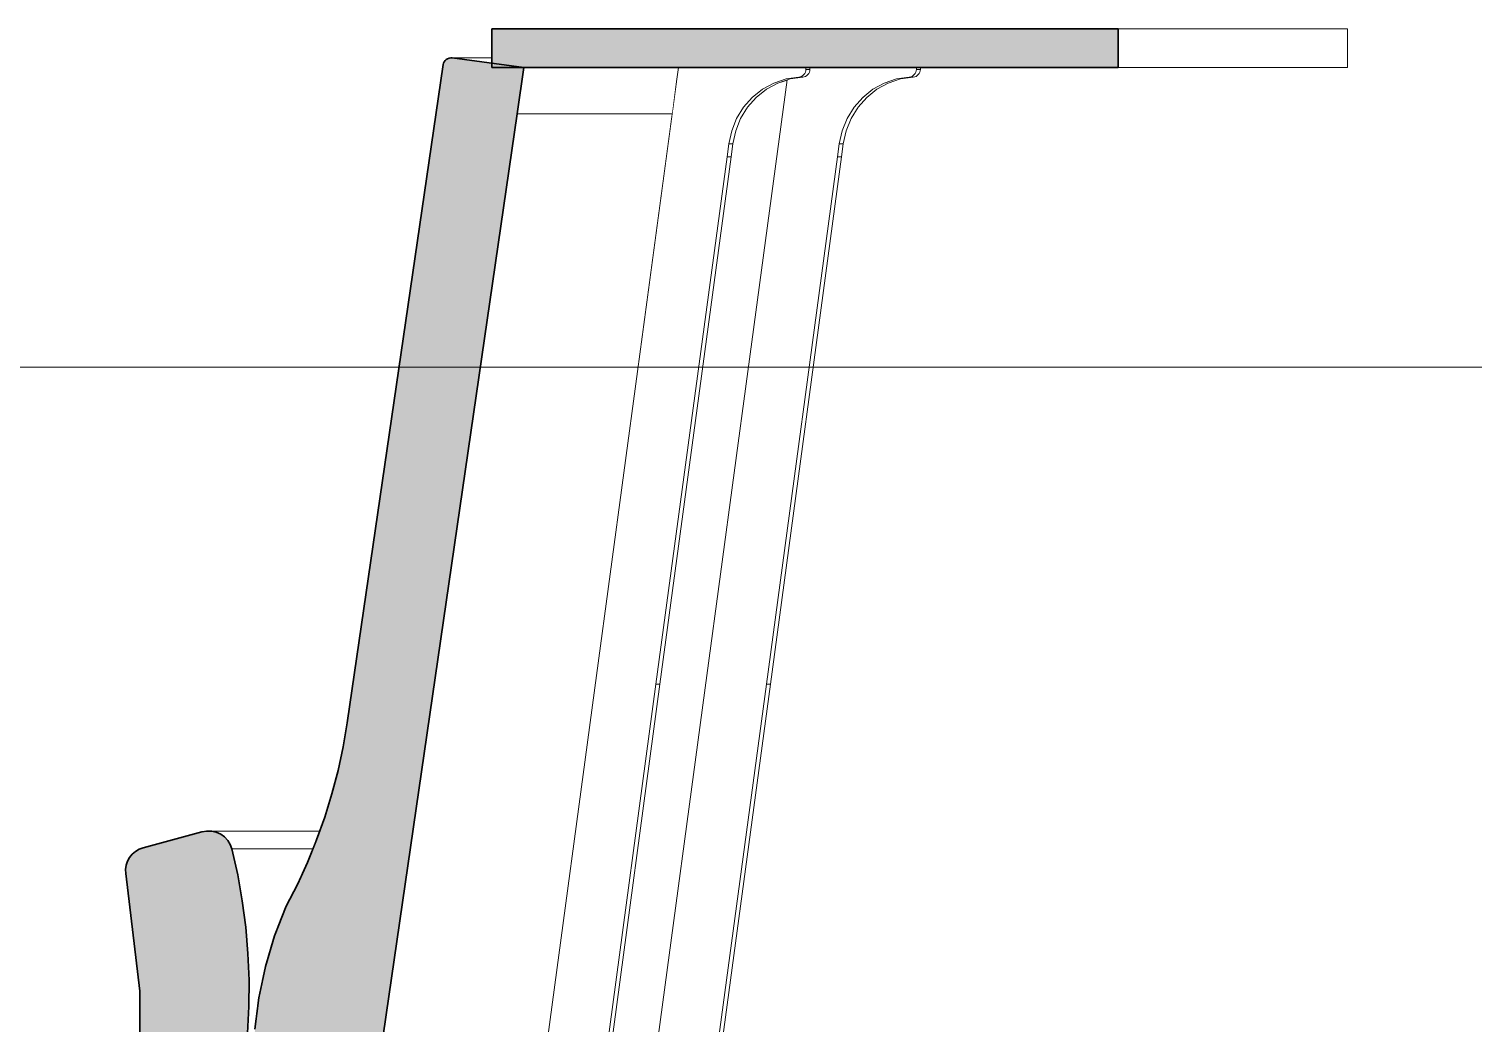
# Model space of a CAD drawing. Header units: millimetres. Extents: x -46169 to 247764, y -86316 to 18123.
# Drawn here: x 237714 to 238645, y -79400 to -78759 of the extents above; entities that cross this region are included whole.
import ezdxf

# ---------------------------------------------------------------- set-up
doc = ezdxf.new("R2010")
doc.units = ezdxf.units.MM
doc.header["$MEASUREMENT"] = 0
doc.linetypes.add('Wipeout_Contour', pattern=[1000, 0, -1000])
doc.layers.add('0_Pen_No__85', color=8, linetype='Continuous', lineweight=20)
doc.layers.add('New_A-35-M_FFE_Fixed_Pen_No__1', color=7, linetype='Continuous', lineweight=13)
doc.layers.add('New_A-35-M_FFE_Fixed', color=7, linetype='Continuous')
doc.layers.add('New_A-35-M_FFE_Fixed_Pen_No__104', color=7, linetype='Continuous', lineweight=15, true_color=0xa6a6a6)
doc.layers.add('New_A-35-M_FFE_Fixed_Pen_No__44', color=7, linetype='Continuous', lineweight=35, true_color=0x444444)

# ---------------------------------------------------------------- blocks, each defined once
blk = doc.blocks.new('Section Elem_83_5', base_point=(221877.12, -83027.49))
at = {"color": 254, "linetype": 'Wipeout_Contour', "lineweight": 0, "ltscale": 1004649.09795863}
blk.add_wipeout([(238416.11, -78759.31), (238416.11, -78784.31), (238563.93, -78784.31), (238563.93, -78759.31)], dxfattribs=at).dxf.layer = 'New_A-35-M_FFE_Fixed'
at = {"color": 254, "linetype": 'Wipeout_Contour', "lineweight": 0, "ltscale": 1002793.574483591}
blk.add_wipeout([(238012.35, -78778.05), (237985.9, -78778.05), (237986.92, -78778.09), (238012.35, -78778.09)], dxfattribs=at).dxf.layer = 'New_A-35-M_FFE_Fixed'
at = {"color": 254, "linetype": 'Wipeout_Contour', "lineweight": 0, "ltscale": 1003627.028321894}
blk.add_wipeout([(238214.79, -78786.34), (238214.53, -78787.25), (238217.12, -78787.25), (238217.38, -78786.34)], dxfattribs=at).dxf.layer = 'New_A-35-M_FFE_Fixed'
at = {"color": 254, "linetype": 'Wipeout_Contour', "lineweight": 0, "ltscale": 1003895.71426421}
blk.add_wipeout([(238288.64, -78785.4), (238288.64, -78784.31), (238286.05, -78784.31), (238286.05, -78785.4)], dxfattribs=at).dxf.layer = 'New_A-35-M_FFE_Fixed'
at = {"color": 254, "linetype": 'Wipeout_Contour', "lineweight": 0, "ltscale": 1003796.997807453}
blk.add_wipeout([(238254.06, -78803.52), (238260.63, -78798.27), (238258.04, -78798.27), (238251.47, -78803.52)], dxfattribs=at).dxf.layer = 'New_A-35-M_FFE_Fixed'
at = {"color": 254, "linetype": 'Wipeout_Contour', "lineweight": 0, "ltscale": 1003870.50017898}
blk.add_wipeout([(238275.86, -78791.6), (238284.08, -78790.39), (238281.49, -78790.39), (238273.27, -78791.6)], dxfattribs=at).dxf.layer = 'New_A-35-M_FFE_Fixed'
at = {"color": 254, "linetype": 'Wipeout_Contour', "lineweight": 0, "ltscale": 1003500.281488933}
blk.add_wipeout([(238174.69, -78809.86), (238170.22, -78817.1), (238172.81, -78817.1), (238177.28, -78809.86)], dxfattribs=at).dxf.layer = 'New_A-35-M_FFE_Fixed'
at = {"color": 254, "linetype": 'Wipeout_Contour', "lineweight": 0, "ltscale": 1003765.518576392}
blk.add_wipeout([(238240.78, -78825.02), (238243.99, -78817.1), (238241.4, -78817.1), (238238.19, -78825.02)], dxfattribs=at).dxf.layer = 'New_A-35-M_FFE_Fixed'
at = {"color": 254, "linetype": 'Wipeout_Contour', "lineweight": 0, "ltscale": 1003500.767902119}
blk.add_wipeout([(238167.75, -78833.4), (238165.17, -78833.4), (238164.03, -78841.84), (238166.62, -78841.84)], dxfattribs=at).dxf.layer = 'New_A-35-M_FFE_Fixed'
at = {"color": 254, "linetype": 'Wipeout_Contour', "lineweight": 0, "ltscale": 1003771.049974876}
blk.add_wipeout([(238237.79, -78841.84), (238238.93, -78833.4), (238236.34, -78833.4), (238235.2, -78841.84)], dxfattribs=at).dxf.layer = 'New_A-35-M_FFE_Fixed'
at = {"color": 254, "linetype": 'Wipeout_Contour', "lineweight": 0, "ltscale": 1002933.44841619}
blk.add_wipeout([(237900.83, -79278.51), (237837.65, -79278.51), (237840.17, -79280.29), (237900.2, -79280.29)], dxfattribs=at).dxf.layer = 'New_A-35-M_FFE_Fixed'
at = {"color": 254, "linetype": 'Wipeout_Contour', "lineweight": 0, "ltscale": 1253717.812016282}
blk.add_wipeout([(237844.89, -79287.96), (237848.63, -79304.67), (237889.98, -79304.67), (237893.61, -79296.75), (237897.18, -79287.96)], dxfattribs=at).dxf.layer = 'New_A-35-M_FFE_Fixed'
at = {"color": 254, "linetype": 'Wipeout_Contour', "lineweight": 0, "ltscale": 1253765.23191125}
blk.add_wipeout([(237855.26, -79355.52), (237855.93, -79372.61), (237864.62, -79372.61), (237866.45, -79363.87), (237868.96, -79355.52)], dxfattribs=at).dxf.layer = 'New_A-35-M_FFE_Fixed'
at = {"layer": 'New_A-35-M_FFE_Fixed_Pen_No__1', "linetype": 'Continuous'}
for p, q in [((238563.93, -78759.31), (238416.11, -78759.31)), ((238563.93, -78759.31), (238563.93, -78784.31)), ((238563.93, -78784.31), (238416.11, -78784.31))]:
    blk.add_line(p, q, dxfattribs=at)
at = {"layer": 'New_A-35-M_FFE_Fixed_Pen_No__44', "linetype": 'Continuous'}
for q in [(238012.35, -78759.31), (238416.11, -78784.31)]:
    blk.add_line((238416.11, -78759.31), q, dxfattribs=at)
at = {"color": 254, "linetype": 'Wipeout_Contour', "lineweight": 0, "ltscale": 1003625.988254092}
blk.add_wipeout([(238213.56, -78788.83), (238216.14, -78788.83), (238216.71, -78788.09), (238214.12, -78788.09)], dxfattribs=at).dxf.layer = 'New_A-35-M_FFE_Fixed'
at = {"color": 254, "linetype": 'Wipeout_Contour', "lineweight": 0, "ltscale": 1003817.588106714}
blk.add_wipeout([(238260.63, -78798.27), (238267.97, -78794.26), (238265.38, -78794.26), (238258.04, -78798.27)], dxfattribs=at).dxf.layer = 'New_A-35-M_FFE_Fixed'
at = {"color": 254, "linetype": 'Wipeout_Contour', "lineweight": 0, "ltscale": 1003886.967281876}
blk.add_wipeout([(238284.08, -78790.39), (238284.98, -78790.25), (238282.39, -78790.25), (238281.49, -78790.39)], dxfattribs=at).dxf.layer = 'New_A-35-M_FFE_Fixed'
at = {"color": 254, "linetype": 'Wipeout_Contour', "lineweight": 0, "ltscale": 1003510.876092952}
blk.add_wipeout([(238180.3, -78803.52), (238174.69, -78809.86), (238177.28, -78809.86), (238182.88, -78803.52)], dxfattribs=at).dxf.layer = 'New_A-35-M_FFE_Fixed'
at = {"color": 254, "linetype": 'Wipeout_Contour', "lineweight": 0, "ltscale": 1003781.170077049}
blk.add_wipeout([(238248.46, -78809.86), (238254.06, -78803.52), (238251.47, -78803.52), (238245.87, -78809.86)], dxfattribs=at).dxf.layer = 'New_A-35-M_FFE_Fixed'
at = {"color": 254, "linetype": 'Wipeout_Contour', "lineweight": 0, "ltscale": 1003495.230449077}
blk.add_wipeout([(238170.22, -78817.1), (238167.02, -78825.02), (238169.6, -78825.02), (238172.81, -78817.1)], dxfattribs=at).dxf.layer = 'New_A-35-M_FFE_Fixed'
at = {"color": 254, "linetype": 'Wipeout_Contour', "lineweight": 0, "ltscale": 1003766.157332687}
blk.add_wipeout([(238240.78, -78825.02), (238238.19, -78825.02), (238236.34, -78833.4), (238238.93, -78833.4)], dxfattribs=at).dxf.layer = 'New_A-35-M_FFE_Fixed'
at = {"color": 254, "linetype": 'Wipeout_Contour', "lineweight": 0, "ltscale": 1003631.023241647}
blk.add_wipeout([(238118.18, -79181.85), (238120.77, -79181.85), (238166.62, -78841.84), (238164.03, -78841.84)], dxfattribs=at).dxf.layer = 'New_A-35-M_FFE_Fixed'
at = {"color": 254, "linetype": 'Wipeout_Contour', "lineweight": 0, "ltscale": 1002927.465866596}
blk.add_wipeout([(237901.28, -79277.26), (237834.81, -79277.26), (237837.65, -79278.51), (237900.83, -79278.51)], dxfattribs=at).dxf.layer = 'New_A-35-M_FFE_Fixed'
at = {"color": 254, "linetype": 'Wipeout_Contour', "lineweight": 0, "ltscale": 1002947.654898892}
blk.add_wipeout([(237843.86, -79285.11), (237844.89, -79287.96), (237897.18, -79287.96), (237898.33, -79285.11)], dxfattribs=at).dxf.layer = 'New_A-35-M_FFE_Fixed'
at = {"color": 254, "linetype": 'Wipeout_Contour', "lineweight": 0, "ltscale": 1253750.304135542}
blk.add_wipeout([(237874.61, -79338.48), (237853.82, -79338.48), (237855.26, -79355.52), (237868.96, -79355.52), (237872.37, -79344.17)], dxfattribs=at).dxf.layer = 'New_A-35-M_FFE_Fixed'
at = {"color": 254, "linetype": 'Wipeout_Contour', "lineweight": 0, "ltscale": 1253782.913556219}
blk.add_wipeout([(237855.93, -79372.61), (237855.81, -79389.7), (237861.53, -79389.7), (237862.23, -79383.98), (237864.62, -79372.61)], dxfattribs=at).dxf.layer = 'New_A-35-M_FFE_Fixed'
at = {"color": 254, "linetype": 'Wipeout_Contour', "lineweight": 0, "ltscale": 1003897.154408877}
blk.add_wipeout([(238287.88, -78788.09), (238288.3, -78787.25), (238285.71, -78787.25), (238285.29, -78788.09)], dxfattribs=at).dxf.layer = 'New_A-35-M_FFE_Fixed'
at = {"color": 254, "linetype": 'Wipeout_Contour', "lineweight": 0, "ltscale": 1003526.701181124}
blk.add_wipeout([(238189.45, -78798.27), (238186.86, -78798.27), (238180.3, -78803.52), (238182.88, -78803.52)], dxfattribs=at).dxf.layer = 'New_A-35-M_FFE_Fixed'
at = {"color": 254, "linetype": 'Wipeout_Contour', "lineweight": 0, "ltscale": 1003619.727295142}
blk.add_wipeout([(238212.08, -78789.93), (238211.22, -78790.25), (238213.81, -78790.25), (238214.67, -78789.93)], dxfattribs=at).dxf.layer = 'New_A-35-M_FFE_Fixed'
at = {"color": 254, "linetype": 'Wipeout_Contour', "lineweight": 0, "ltscale": 1003842.33258871}
blk.add_wipeout([(238267.97, -78794.26), (238275.86, -78791.6), (238273.27, -78791.6), (238265.38, -78794.26)], dxfattribs=at).dxf.layer = 'New_A-35-M_FFE_Fixed'
at = {"color": 254, "linetype": 'Wipeout_Contour', "lineweight": 0, "ltscale": 1003770.572611871}
blk.add_wipeout([(238243.99, -78817.1), (238248.46, -78809.86), (238245.87, -78809.86), (238241.4, -78817.1)], dxfattribs=at).dxf.layer = 'New_A-35-M_FFE_Fixed'
at = {"color": 254, "linetype": 'Wipeout_Contour', "lineweight": 0, "ltscale": 1003495.87224697}
blk.add_wipeout([(238165.17, -78833.4), (238167.75, -78833.4), (238169.6, -78825.02), (238167.02, -78825.02)], dxfattribs=at).dxf.layer = 'New_A-35-M_FFE_Fixed'
at = {"color": 254, "linetype": 'Wipeout_Contour', "lineweight": 0, "ltscale": 1002915.242365943}
blk.add_wipeout([(237828.65, -79276.49), (237831.77, -79276.57), (237901.52, -79276.57), (237901.55, -79276.49)], dxfattribs=at).dxf.layer = 'New_A-35-M_FFE_Fixed'
at = {"color": 254, "linetype": 'Wipeout_Contour', "lineweight": 0, "ltscale": 1002943.809973428}
blk.add_wipeout([(237842.27, -79282.52), (237843.86, -79285.11), (237898.33, -79285.11), (237899.39, -79282.52)], dxfattribs=at).dxf.layer = 'New_A-35-M_FFE_Fixed'
at = {"color": 254, "linetype": 'Wipeout_Contour', "lineweight": 0, "ltscale": 1253738.403376009}
blk.add_wipeout([(237881.71, -79321.52), (237851.61, -79321.52), (237853.82, -79338.48), (237874.61, -79338.48), (237879.93, -79325)], dxfattribs=at).dxf.layer = 'New_A-35-M_FFE_Fixed'
at = {"color": 254, "linetype": 'Wipeout_Contour', "lineweight": 0, "ltscale": 1253802.841911529}
blk.add_wipeout([(237855.81, -79389.7), (237854.93, -79406.78), (237859.64, -79406.78), (237859.73, -79404.35), (237861.53, -79389.7)], dxfattribs=at).dxf.layer = 'New_A-35-M_FFE_Fixed'
at = {"layer": 'New_A-35-M_FFE_Fixed_Pen_No__1', "linetype": 'Continuous'}
blk.add_line((237844.89, -79287.96), (237897.18, -79287.96), dxfattribs=at)
at = {"color": 254, "linetype": 'Wipeout_Contour', "lineweight": 0, "ltscale": 1003896.292470428}
blk.add_wipeout([(238287.32, -78788.83), (238287.88, -78788.09), (238285.29, -78788.09), (238284.73, -78788.83)], dxfattribs=at).dxf.layer = 'New_A-35-M_FFE_Fixed'
at = {"color": 254, "linetype": 'Wipeout_Contour', "lineweight": 0, "ltscale": 1003622.362124061}
blk.add_wipeout([(238212.87, -78789.46), (238212.08, -78789.93), (238214.67, -78789.93), (238215.46, -78789.46)], dxfattribs=at).dxf.layer = 'New_A-35-M_FFE_Fixed'
at = {"color": 254, "linetype": 'Wipeout_Contour', "lineweight": 0, "ltscale": 1253701.192167645}
blk.add_wipeout([(237900.2, -79280.29), (237840.17, -79280.29), (237842.27, -79282.52), (237899.39, -79282.52), (237899.5, -79282.24)], dxfattribs=at).dxf.layer = 'New_A-35-M_FFE_Fixed'
at = {"color": 254, "linetype": 'Wipeout_Contour', "lineweight": 0, "ltscale": 1253729.066957071}
blk.add_wipeout([(237848.63, -79304.67), (237851.61, -79321.52), (237881.71, -79321.52), (237887.08, -79311.02), (237889.98, -79304.67)], dxfattribs=at).dxf.layer = 'New_A-35-M_FFE_Fixed'
at = {"color": 254, "linetype": 'Wipeout_Contour', "lineweight": 0, "ltscale": 1003616.664037346}
blk.add_wipeout([(238213.81, -78790.25), (238211.22, -78790.25), (238210.32, -78790.39), (238212.9, -78790.39)], dxfattribs=at).dxf.layer = 'New_A-35-M_FFE_Fixed'
at = {"color": 254, "linetype": 'Wipeout_Contour', "lineweight": 0, "ltscale": 1003892.665770719}
blk.add_wipeout([(238285.84, -78789.93), (238286.63, -78789.46), (238284.04, -78789.46), (238283.25, -78789.93)], dxfattribs=at).dxf.layer = 'New_A-35-M_FFE_Fixed'
at = {"color": 254, "linetype": 'Wipeout_Contour', "lineweight": 0, "ltscale": 1002921.314424196}
blk.add_wipeout([(237831.77, -79276.57), (237834.81, -79277.26), (237901.28, -79277.26), (237901.52, -79276.57)], dxfattribs=at).dxf.layer = 'New_A-35-M_FFE_Fixed'
at = {"layer": 'New_A-35-M_FFE_Fixed_Pen_No__104', "linetype": 'Continuous'}
blk.add_hatch(color=256, dxfattribs=at).paths.add_polyline_path([(237849.89, -79726.23), (237850.33, -79725.28), (237850.56, -79724.27), (237850.57, -79723.22), (237849.61, -79713.54), (237848.73, -79703.86), (237847.91, -79694.16), (237847.17, -79684.47), (237846.49, -79674.76), (237845.89, -79665.06), (237845.35, -79655.35), (237844.88, -79645.63), (237844.68, -79640.96), (237844.5, -79636.28), (237844.33, -79631.6), (237844.18, -79626.93), (237844.05, -79622.25), (237843.93, -79617.57), (237843.83, -79612.89), (237843.74, -79608.22), (237843.68, -79604.59), (237843.64, -79600.97), (237843.6, -79597.34), (237843.58, -79593.72), (237843.56, -79590.09), (237843.55, -79586.47), (237843.55, -79582.84), (237843.57, -79579.22), (237843.8, -79559.75), (237844.31, -79540.28), (237845.11, -79520.82), (237846.18, -79501.38), (237847.53, -79481.95), (237849.17, -79462.54), (237851.08, -79443.16), (237853.27, -79423.8), (237854.93, -79406.78), (237855.81, -79389.7), (237855.93, -79372.61), (237855.26, -79355.52), (237853.82, -79338.48), (237851.61, -79321.52), (237848.63, -79304.67), (237844.89, -79287.96), (237843.86, -79285.11), (237842.27, -79282.52), (237840.17, -79280.29), (237837.65, -79278.51), (237834.81, -79277.26), (237831.77, -79276.57), (237828.65, -79276.49), (237825.57, -79277.01), (237787.68, -79287.34), (237785.06, -79288.3), (237782.67, -79289.7), (237780.58, -79291.5), (237778.86, -79293.62), (237777.55, -79296.01), (237776.72, -79298.59), (237776.37, -79301.27), (237776.53, -79303.97), (237785.61, -79379.84), (237785.61, -79536.22), (237785.06, -79536.22), (237785.06, -79668.22), (237785.06, -79680.22), (237785.58, -79680.22), (237785.58, -79728.72), (237791.79, -79728.72), (237804.21, -79728.72), (237845.42, -79728.72), (237846.49, -79728.61), (237847.52, -79728.29), (237848.45, -79727.77), (237849.25, -79727.07)])
at = {"layer": 'New_A-35-M_FFE_Fixed_Pen_No__1', "linetype": 'Continuous'}
blk.add_line((237828.65, -79276.49), (237901.55, -79276.49), dxfattribs=at)
at = {"layer": 'New_A-35-M_FFE_Fixed_Pen_No__44', "linetype": 'Continuous', "flags": 128}
blk.add_lwpolyline([(237854.93, -79406.78), (237855.81, -79389.7), (237855.93, -79372.61), (237855.26, -79355.52), (237853.82, -79338.48), (237851.61, -79321.52), (237848.63, -79304.67), (237844.89, -79287.96), (237843.86, -79285.11), (237842.27, -79282.52), (237840.17, -79280.29), (237837.65, -79278.51), (237834.81, -79277.26), (237831.77, -79276.57), (237828.65, -79276.49), (237825.57, -79277.01), (237787.68, -79287.34), (237785.06, -79288.3), (237782.67, -79289.7), (237780.58, -79291.5), (237778.86, -79293.62), (237777.55, -79296.01), (237776.72, -79298.59), (237776.37, -79301.27), (237776.53, -79303.97), (237785.61, -79379.84), (237785.61, -79536.22)], dxfattribs=at)
at = {"color": 254, "linetype": 'Wipeout_Contour', "lineweight": 0, "ltscale": 1003600.197673541}
blk.add_wipeout([(238202.1, -78791.6), (238204.69, -78791.6), (238212.9, -78790.39), (238210.32, -78790.39)], dxfattribs=at).dxf.layer = 'New_A-35-M_FFE_Fixed'
at = {"color": 254, "linetype": 'Wipeout_Contour', "lineweight": 0, "ltscale": 1003890.030715553}
blk.add_wipeout([(238284.98, -78790.25), (238285.84, -78789.93), (238283.25, -78789.93), (238282.39, -78790.25)], dxfattribs=at).dxf.layer = 'New_A-35-M_FFE_Fixed'
at = {"color": 254, "linetype": 'Wipeout_Contour', "lineweight": 0, "ltscale": 1003626.849869469}
blk.add_wipeout([(238214.53, -78787.25), (238214.12, -78788.09), (238216.71, -78788.09), (238217.12, -78787.25)], dxfattribs=at).dxf.layer = 'New_A-35-M_FFE_Fixed'
at = {"color": 254, "linetype": 'Wipeout_Contour', "lineweight": 0, "ltscale": 1003894.778205617}
blk.add_wipeout([(238286.63, -78789.46), (238287.32, -78788.83), (238284.73, -78788.83), (238284.04, -78789.46)], dxfattribs=at).dxf.layer = 'New_A-35-M_FFE_Fixed'
at = {"color": 254, "linetype": 'Wipeout_Contour', "lineweight": 0, "ltscale": 1003572.031637934}
blk.add_wipeout([(238204.69, -78791.6), (238202.1, -78791.6), (238194.2, -78794.26), (238196.79, -78794.26)], dxfattribs=at).dxf.layer = 'New_A-35-M_FFE_Fixed'
at = {"color": 254, "linetype": 'Wipeout_Contour', "lineweight": 0, "ltscale": 1003624.474290448}
blk.add_wipeout([(238213.56, -78788.83), (238212.87, -78789.46), (238215.46, -78789.46), (238216.14, -78788.83)], dxfattribs=at).dxf.layer = 'New_A-35-M_FFE_Fixed'
at = {"color": 254, "linetype": 'Wipeout_Contour', "lineweight": 0, "ltscale": 1003896.822433977}
blk.add_wipeout([(238288.55, -78786.34), (238288.64, -78785.4), (238286.05, -78785.4), (238285.97, -78786.34)], dxfattribs=at).dxf.layer = 'New_A-35-M_FFE_Fixed'
at = {"color": 254, "linetype": 'Wipeout_Contour', "lineweight": 0, "ltscale": 1003547.289135084}
blk.add_wipeout([(238194.2, -78794.26), (238186.86, -78798.27), (238189.45, -78798.27), (238196.79, -78794.26)], dxfattribs=at).dxf.layer = 'New_A-35-M_FFE_Fixed'
at = {"color": 254, "linetype": 'Wipeout_Contour', "lineweight": 0, "ltscale": 1003626.517229363}
blk.add_wipeout([(238214.88, -78785.4), (238214.79, -78786.34), (238217.38, -78786.34), (238217.46, -78785.4)], dxfattribs=at).dxf.layer = 'New_A-35-M_FFE_Fixed'
at = {"color": 254, "linetype": 'Wipeout_Contour', "lineweight": 0, "ltscale": 1003897.33319471}
blk.add_wipeout([(238288.3, -78787.25), (238288.55, -78786.34), (238285.97, -78786.34), (238285.71, -78787.25)], dxfattribs=at).dxf.layer = 'New_A-35-M_FFE_Fixed'
at = {"color": 254, "linetype": 'Wipeout_Contour', "lineweight": 0, "ltscale": 1003625.408712137}
blk.add_wipeout([(238214.88, -78784.31), (238214.88, -78785.4), (238217.46, -78785.4), (238217.46, -78784.31)], dxfattribs=at).dxf.layer = 'New_A-35-M_FFE_Fixed'
at = {"color": 254, "linetype": 'Wipeout_Contour', "lineweight": 0, "ltscale": 21582817.75401804}
blk.add_wipeout([(237914.45, -79974.24), (237914.45, -79975.24), (238037.76, -79975.24), (238037.76, -79958.48), (238031.08, -79952.06), (238025.19, -79943.32), (238021.22, -79933.47), (238019.35, -79922.99), (238019.68, -79912.33), (238037.76, -79778.27), (238037.76, -79647.99), (238055.33, -79647.99), (238165.17, -78833.4), (238167.02, -78825.02), (238170.22, -78817.1), (238174.69, -78809.86), (238180.3, -78803.52), (238186.86, -78798.27), (238194.2, -78794.26), (238202.1, -78791.6), (238210.32, -78790.39), (238211.22, -78790.25), (238212.08, -78789.93), (238212.87, -78789.46), (238213.56, -78788.83), (238214.12, -78788.09), (238214.53, -78787.25), (238214.79, -78786.34), (238214.88, -78785.4), (238214.88, -78784.31), (238132.77, -78784.31), (238029.07, -79553.36), (238027.9, -79558.59), (238025.85, -79563.51), (238022.98, -79567.98), (238019.4, -79571.85), (238015.2, -79574.99), (238010.53, -79577.31), (238005.53, -79578.74), (238000.37, -79579.22), (237950.93, -79579.22), (237950.92, -79582.84), (237950.92, -79586.47), (237950.92, -79590.09), (237950.94, -79593.72), (237950.96, -79597.34), (237951, -79600.97), (237951.04, -79604.59), (237951.09, -79608.22), (237951.17, -79612.89), (237951.27, -79617.57), (237951.38, -79622.25), (237951.51, -79626.93), (237951.65, -79631.6), (237951.8, -79636.28), (237951.97, -79640.96), (237952.13, -79644.98), (237958.6, -79646.14), (237968.28, -79647.85), (237977.96, -79649.52), (237987.65, -79651.16), (237993, -79652.69), (237997.98, -79655.25), (238002.39, -79658.75), (238006.07, -79663.05), (238008.9, -79668), (238010.75, -79673.42), (238011.58, -79679.11), (238011.34, -79684.86), (237979.97, -79917.54), (237977.62, -79927.98), (237973.52, -79937.83), (237967.79, -79946.77), (237960.61, -79954.51), (237952.22, -79960.79), (237942.88, -79965.44), (237932.89, -79968.28), (237922.57, -79969.24), (237919.28, -79969.24), (237918.34, -79969.34), (237917.43, -79969.62), (237916.6, -79970.08), (237915.86, -79970.71), (237915.26, -79971.46), (237914.82, -79972.33), (237914.54, -79973.27)], dxfattribs=at).dxf.layer = 'New_A-35-M_FFE_Fixed'
at = {"color": 254, "linetype": 'Wipeout_Contour', "lineweight": 0, "ltscale": 752108.467719}
blk.add_wipeout([(237986.92, -78778.09), (238012.35, -78781.52), (238012.35, -78778.09)], dxfattribs=at).dxf.layer = 'New_A-35-M_FFE_Fixed'
at = {"color": 254, "linetype": 'Wipeout_Contour', "lineweight": 0, "ltscale": 1003129.464865505}
blk.add_wipeout([(238033.06, -78784.31), (238028.76, -78814.03), (238128.77, -78814.03), (238132.77, -78784.31)], dxfattribs=at).dxf.layer = 'New_A-35-M_FFE_Fixed'
at = {"color": 254, "linetype": 'Wipeout_Contour', "lineweight": 0, "ltscale": 1003901.243603635}
blk.add_wipeout([(238237.79, -78841.84), (238235.2, -78841.84), (238189.36, -79181.85), (238191.94, -79181.85)], dxfattribs=at).dxf.layer = 'New_A-35-M_FFE_Fixed'
at = {"color": 254, "linetype": 'Wipeout_Contour', "lineweight": 0, "ltscale": 1003933.872080195}
blk.add_wipeout([(238118.18, -79181.85), (238055.33, -79647.99), (238057.91, -79647.99), (238120.77, -79181.85)], dxfattribs=at).dxf.layer = 'New_A-35-M_FFE_Fixed'
at = {"layer": 'New_A-35-M_FFE_Fixed_Pen_No__1', "linetype": 'Continuous'}
for p, q in [((237985.9, -78778.05), (238012.35, -78778.05)), ((237986.92, -78778.09), (238012.35, -78778.09))]:
    blk.add_line(p, q, dxfattribs=at)
at = {"layer": 'New_A-35-M_FFE_Fixed_Pen_No__44', "linetype": 'Continuous'}
blk.add_line((238012.35, -78759.31), (238012.35, -78784.31), dxfattribs=at)
at = {"color": 254, "linetype": 'Wipeout_Contour', "lineweight": 0, "ltscale": 1003410.409019651}
blk.add_wipeout([(237921.33, -79553.29), (238029.08, -79553.29), (238128.77, -78814.03), (238028.76, -78814.03)], dxfattribs=at).dxf.layer = 'New_A-35-M_FFE_Fixed'
at = {"layer": 'New_A-35-M_FFE_Fixed_Pen_No__104', "linetype": 'Continuous'}
blk.add_hatch(color=256, dxfattribs=at).paths.add_polyline_path([(237981.31, -78781.4), (237981.07, -78782.35), (237919.15, -79206.76), (237916.55, -79222.15), (237913.29, -79237.42), (237909.35, -79252.55), (237904.75, -79267.49), (237899.5, -79282.24), (237893.61, -79296.75), (237887.08, -79311.02), (237879.93, -79325), (237872.37, -79344.17), (237866.45, -79363.87), (237862.23, -79383.98), (237859.73, -79404.35), (237858.96, -79424.85), (237859.94, -79445.35), (237862.65, -79465.69), (237867.07, -79485.76), (237868.71, -79492.6), (237870.02, -79499.51), (237870.99, -79506.47), (237871.62, -79513.46), (237871.92, -79520.48), (237871.87, -79527.5), (237871.49, -79534.51), (237870.77, -79541.5), (237870.74, -79542.47), (237870.91, -79543.43), (237871.27, -79544.33), (237871.8, -79545.16), (237872.48, -79545.86), (237873.3, -79546.43), (237874.21, -79546.84), (237875.19, -79547.06), (237921.33, -79553.29), (238028.76, -78814.03), (238033.06, -78784.31), (237986.92, -78778.09), (237985.9, -78778.05), (237984.9, -78778.2), (237983.95, -78778.54), (237983.08, -78779.05), (237982.33, -78779.72), (237981.74, -78780.51)])
at = {"layer": 'New_A-35-M_FFE_Fixed_Pen_No__44', "linetype": 'Continuous', "flags": 128}
for points in [[(238033.06, -78784.31), (237986.92, -78778.09), (237985.9, -78778.05), (237984.9, -78778.2), (237983.95, -78778.54), (237983.08, -78779.05), (237982.33, -78779.72), (237981.74, -78780.51), (237981.31, -78781.4), (237981.07, -78782.35), (237919.15, -79206.76), (237916.55, -79222.15), (237913.29, -79237.42), (237909.35, -79252.55), (237904.75, -79267.49), (237899.5, -79282.24), (237893.61, -79296.75), (237887.08, -79311.02), (237879.93, -79325), (237872.37, -79344.17), (237866.45, -79363.87), (237862.23, -79383.98), (237859.73, -79404.35)], [(238033.06, -78784.31), (238028.76, -78814.03), (237921.33, -79553.29)]]:
    blk.add_lwpolyline(points, dxfattribs=at)
at = {"color": 254, "linetype": 'Wipeout_Contour', "lineweight": 0, "ltscale": 1004203.949332899}
blk.add_wipeout([(238189.36, -79181.85), (238126.5, -79647.99), (238129.09, -79647.99), (238191.94, -79181.85)], dxfattribs=at).dxf.layer = 'New_A-35-M_FFE_Fixed'
at = {"color": 254, "linetype": 'Wipeout_Contour', "lineweight": 0, "ltscale": 8281200.660551593}
blk.add_wipeout([(238087.49, -79647.99), (238126.5, -79647.99), (238236.34, -78833.4), (238238.19, -78825.02), (238241.4, -78817.1), (238245.87, -78809.86), (238251.47, -78803.52), (238258.04, -78798.27), (238265.38, -78794.26), (238273.27, -78791.6), (238281.49, -78790.39), (238282.39, -78790.25), (238283.25, -78789.93), (238284.04, -78789.46), (238284.73, -78788.83), (238285.29, -78788.09), (238285.71, -78787.25), (238285.97, -78786.34), (238286.05, -78785.4), (238286.05, -78784.31), (238217.46, -78784.31), (238217.46, -78785.4), (238217.38, -78786.34), (238217.12, -78787.25), (238216.71, -78788.09), (238216.14, -78788.83), (238215.46, -78789.46), (238214.67, -78789.93), (238213.81, -78790.25), (238212.9, -78790.39), (238204.69, -78791.6), (238202.88, -78792.21), (238201.66, -78801.25)], dxfattribs=at).dxf.layer = 'New_A-35-M_FFE_Fixed'
at = {"layer": 'New_A-35-M_FFE_Fixed_Pen_No__104', "linetype": 'Continuous'}
blk.add_hatch(color=256, dxfattribs=at).paths.add_polyline_path([(238416.11, -78784.31), (238416.11, -78759.31), (238012.35, -78759.31), (238012.35, -78784.31)])
at = {"layer": 'New_A-35-M_FFE_Fixed_Pen_No__1', "linetype": 'Continuous'}
for p, q in [((238213.56, -78788.83), (238212.87, -78789.46)), ((238214.12, -78788.09), (238213.56, -78788.83)), ((238214.53, -78787.25), (238214.12, -78788.09)), ((238214.79, -78786.34), (238214.53, -78787.25)), ((238214.88, -78785.4), (238214.79, -78786.34)), ((238214.88, -78784.31), (238214.88, -78785.4)), ((238214.88, -78785.4), (238217.46, -78785.4)), ((238216.14, -78788.83), (238215.46, -78789.46)), ((238216.71, -78788.09), (238216.14, -78788.83)), ((238217.12, -78787.25), (238216.71, -78788.09)), ((238217.38, -78786.34), (238217.12, -78787.25)), ((238217.46, -78785.4), (238217.38, -78786.34)), ((238217.46, -78784.31), (238217.46, -78785.4)), ((238284.04, -78789.46), (238284.73, -78788.83)), ((238284.73, -78788.83), (238285.29, -78788.09)), ((238285.29, -78788.09), (238285.71, -78787.25)), ((238285.71, -78787.25), (238285.97, -78786.34)), ((238285.97, -78786.34), (238286.05, -78785.4)), ((238286.05, -78785.4), (238286.05, -78784.31)), ((238288.64, -78785.4), (238286.05, -78785.4)), ((238286.63, -78789.46), (238287.32, -78788.83)), ((238287.32, -78788.83), (238287.88, -78788.09)), ((238287.88, -78788.09), (238288.3, -78787.25)), ((238288.3, -78787.25), (238288.55, -78786.34)), ((238288.55, -78786.34), (238288.64, -78785.4)), ((238288.64, -78785.4), (238288.64, -78784.31)), ((238211.22, -78790.25), (238210.32, -78790.39)), ((238210.32, -78790.39), (238212.9, -78790.39)), ((238212.08, -78789.93), (238211.22, -78790.25)), ((238212.87, -78789.46), (238212.08, -78789.93)), ((238213.81, -78790.25), (238212.9, -78790.39)), ((238214.67, -78789.93), (238213.81, -78790.25)), ((238215.46, -78789.46), (238214.67, -78789.93)), ((238251.47, -78803.52), (238258.04, -78798.27)), ((238254.06, -78803.52), (238260.63, -78798.27)), ((238258.04, -78798.27), (238265.38, -78794.26)), ((238260.63, -78798.27), (238267.97, -78794.26)), ((238265.38, -78794.26), (238273.27, -78791.6)), ((238267.97, -78794.26), (238275.86, -78791.6)), ((238273.27, -78791.6), (238281.49, -78790.39)), ((238275.86, -78791.6), (238284.08, -78790.39)), ((238281.49, -78790.39), (238282.39, -78790.25)), ((238284.08, -78790.39), (238281.49, -78790.39)), ((238282.39, -78790.25), (238283.25, -78789.93)), ((238283.25, -78789.93), (238284.04, -78789.46)), ((238284.08, -78790.39), (238284.98, -78790.25)), ((238284.98, -78790.25), (238285.84, -78789.93)), ((238285.84, -78789.93), (238286.63, -78789.46)), ((238245.87, -78809.86), (238251.47, -78803.52)), ((238248.46, -78809.86), (238254.06, -78803.52)), ((238238.19, -78825.02), (238241.4, -78817.1)), ((238240.78, -78825.02), (238243.99, -78817.1)), ((238241.4, -78817.1), (238245.87, -78809.86)), ((238243.99, -78817.1), (238248.46, -78809.86)), ((238236.34, -78833.4), (238238.19, -78825.02)), ((238238.93, -78833.4), (238240.78, -78825.02)), ((238235.2, -78841.84), (238236.34, -78833.4)), ((238238.93, -78833.4), (238236.34, -78833.4)), ((238237.79, -78841.84), (238238.93, -78833.4)), ((238237.79, -78841.84), (238235.2, -78841.84))]:
    blk.add_line(p, q, dxfattribs=at)
at = {"layer": 'New_A-35-M_FFE_Fixed_Pen_No__44', "linetype": 'Continuous'}
blk.add_line((238416.11, -78784.31), (238012.35, -78784.31), dxfattribs=at)
at = {"color": 254, "linetype": 'Wipeout_Contour', "lineweight": 0, "ltscale": 3010926.424159754}
blk.add_wipeout([(238130.8, -79107.48), (238070.67, -79553.36), (238100.25, -79553.36), (238201.66, -78801.25), (238202.88, -78792.21), (238196.79, -78794.26), (238189.45, -78798.27), (238182.88, -78803.52), (238177.28, -78809.86), (238172.81, -78817.1), (238169.6, -78825.02), (238167.75, -78833.4)], dxfattribs=at).dxf.layer = 'New_A-35-M_FFE_Fixed'
at = {"layer": 'New_A-35-M_FFE_Fixed_Pen_No__1', "linetype": 'Continuous'}
for p, q in [((238131.77, -78791.74), (238132.77, -78784.31)), ((238106.37, -78980.16), (238131.77, -78791.74)), ((238202.88, -78792.21), (238177.54, -78980.16)), ((238186.86, -78798.27), (238180.3, -78803.52)), ((238189.45, -78798.27), (238182.88, -78803.52)), ((238194.2, -78794.26), (238186.86, -78798.27)), ((238196.79, -78794.26), (238189.45, -78798.27)), ((238202.1, -78791.6), (238194.2, -78794.26)), ((238204.69, -78791.6), (238196.79, -78794.26)), ((238210.32, -78790.39), (238202.1, -78791.6)), ((238212.9, -78790.39), (238204.69, -78791.6)), ((238180.3, -78803.52), (238174.69, -78809.86)), ((238182.88, -78803.52), (238177.28, -78809.86)), ((238028.76, -78814.03), (238128.8, -78814.03)), ((238170.22, -78817.1), (238167.02, -78825.02)), ((238172.81, -78817.1), (238169.6, -78825.02)), ((238174.69, -78809.86), (238170.22, -78817.1)), ((238177.28, -78809.86), (238172.81, -78817.1)), ((238167.02, -78825.02), (238165.17, -78833.4)), ((238169.6, -78825.02), (238167.75, -78833.4)), ((238165.17, -78833.4), (238164.03, -78841.84)), ((238165.17, -78833.4), (238167.75, -78833.4)), ((238167.75, -78833.4), (238166.62, -78841.84)), ((238164.03, -78841.84), (238118.18, -79181.85)), ((238166.62, -78841.84), (238120.77, -79181.85)), ((238164.03, -78841.84), (238166.62, -78841.84)), ((238189.36, -79181.85), (238235.2, -78841.84)), ((238191.94, -79181.85), (238237.79, -78841.84)), ((238079.91, -79176.32), (238106.37, -78980.16)), ((238177.54, -78980.16), (238151.09, -79176.32)), ((238035.29, -79507.26), (238079.91, -79176.32)), ((238151.09, -79176.32), (238106.47, -79507.26)), ((238118.18, -79181.85), (238055.33, -79647.99)), ((238120.77, -79181.85), (238057.91, -79647.99)), ((238118.18, -79181.85), (238120.77, -79181.85)), ((238126.5, -79647.99), (238189.36, -79181.85)), ((238129.09, -79647.99), (238191.94, -79181.85)), ((238191.94, -79181.85), (238189.36, -79181.85))]:
    blk.add_line(p, q, dxfattribs=at)
blk = doc.blocks.new('I-04 Lecture Theatre Elevation_STORY_MARKER', base_point=(221877.12, -83027.49))
at = {"layer": '0_Pen_No__85', "linetype": 'Continuous'}
blk.add_line((222181.58, -78977.49), (243469.98, -78977.49), dxfattribs=at)

msp = doc.modelspace()

# ---------------------------------------------------------------- block references
at = {"layer": 'New_A-35-M_FFE_Fixed'}
msp.add_blockref('Section Elem_83_5', (221877.12, -83027.49), dxfattribs=at)

# ---------------------------------------------------------------- next in the draw order: block references
at = {"linetype": 'Continuous', "lineweight": 0}
msp.add_blockref('I-04 Lecture Theatre Elevation_STORY_MARKER', (221877.12, -83027.49), dxfattribs=at)

doc.saveas('drawing.dxf')
